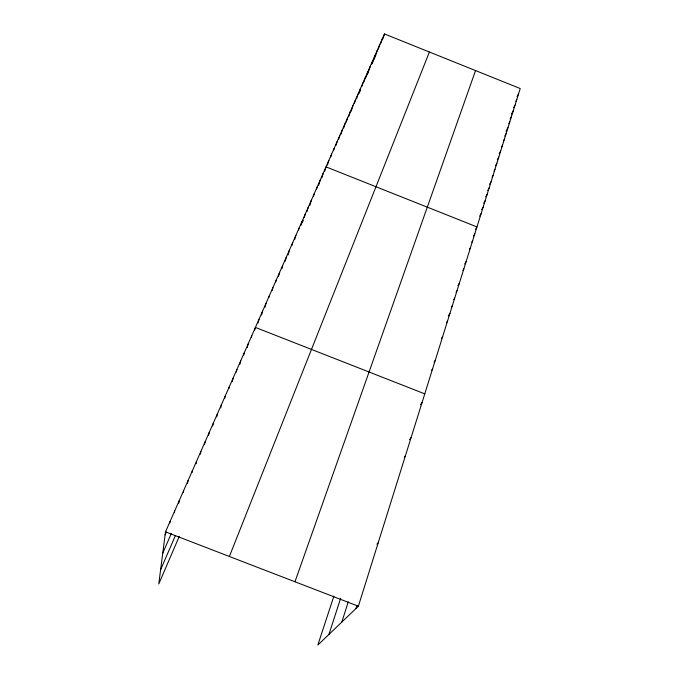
<?xml version="1.0" encoding="UTF-8"?>
<svg xmlns="http://www.w3.org/2000/svg" width="679" height="679" viewBox="0 0 679 679"><rect width="100%" height="100%" fill="white"/><g stroke="black" fill="none" stroke-linecap="round" stroke-linejoin="round"><path stroke-width="1.02" d="M333.89 596.12L317.831 645.05L358.376 606.22L520.224 88.542L384.475 33.95L165.498 531.852L158.776 583.974L179.222 536.486M169.894 522.94L170.115 521.353M174.435 512.62L174.681 510.99M178.781 503.258L179.18 500.746M183.347 492.343L183.636 490.628M187.565 483.27L188.032 480.63M192.047 472.55L192.369 470.751M196.146 463.749L196.494 461.915M200.356 454.158L200.908 451.348M204.523 444.686L205.1 441.825M208.631 435.315L209.242 432.404M212.705 426.064L213.333 423.093M216.72 416.914L217.382 413.893M220.7 407.867L221.379 404.803M224.766 398.301L225.335 395.806M228.857 388.6L229.239 386.92M232.303 381.547L233.109 378.127M236.309 372.041L236.929 369.444M239.857 364.36L240.706 360.846M243.786 355.015L244.448 352.35M247.241 347.546L248.141 343.947M251.332 337.455L251.799 335.638M254.701 330.181L255.414 327.422L424.765 393.862M258.02 323.009L258.988 319.291M261.542 315.005L262.527 311.245M265.022 307.086L266.024 303.292M268.969 297.334L269.487 295.416M272.126 290.536L272.907 287.633M275.767 281.878L276.294 279.926M278.568 276.243L279.646 272.304M281.87 268.731L282.693 265.752M285.138 261.296L286.249 257.299M288.083 254.948L289.5 249.906M291.851 245.645L292.717 242.598M294.686 239.628L295.9 235.358M298.556 229.918L299.049 228.195M300.916 225.428L302.163 221.108M304.243 217.569L305.253 214.089M307.027 211.517L308.308 207.146M309.785 205.55L311.33 200.263M313.545 196.112L314.326 193.456M316.499 189.39L317.288 186.717M318.629 185.409L320.225 180.037M321.787 177.932L323.136 173.434M324.655 171.405L326.013 166.881L476.964 226.913L475.529 229.375M327.448 165.039L328.823 160.499M330.775 156.908L331.607 154.167M333.525 150.653L334.365 147.903M335.969 145.382L337.09 141.69M338.66 139.246L339.797 135.545M341.045 134.094L342.479 129.451M343.684 128.085L345.136 123.417M346.307 122.118L347.758 117.433M348.904 116.211L350.364 111.509M351.179 111.305L352.953 105.635M354.319 103.607L355.507 99.821M356.551 98.811L358.045 94.058M355.974 608.52L356.899 605.575M359.047 93.116L360.557 88.346M361.831 86.513L363.044 82.685M363.986 81.87L365.514 77.075M366.117 77.287L367.959 71.516M368.841 70.828L370.378 66.007M371.54 64.42L372.779 60.55M341.809 622.091L348.285 601.781M373.603 59.981L375.164 55.135M375.64 55.602L377.524 49.771M378.288 49.321L379.858 44.449M380.919 43.083L382.175 39.178M382.888 38.847L384.475 33.95M328.933 634.424L340.654 598.233M294.966 581.767L475.546 70.574M229.383 556.483L429.391 52.011M160.617 569.715L175.403 535.578M162.748 553.173L171.303 533.55M165.099 534.942L166.347 532.098M302.206 222.805L303.352 220.183M359.166 93.125L360.405 90.307M367.322 74.546L368.527 71.796M372.109 63.656L373.297 60.957M374.078 59.175L375.249 56.493M517.067 96.698L518.518 93.982M515.836 101.281L516.804 99.474M513.621 107.715L515.072 105.016M511.389 114.191L513.324 110.601M510.116 118.918L511.559 116.236M508.817 123.705L509.785 121.923M506.059 131.208L507.994 127.66M504.735 136.097L506.186 133.449M503.394 141.045L504.353 139.288M501.552 146.936L502.511 145.179M499.209 153.743L500.652 151.128M497.334 159.735L498.776 157.121M495.441 165.778L496.884 163.181M494.015 171.015L494.974 169.292M492.088 177.168L493.047 175.454M489.661 184.238L491.104 181.683M487.7 190.51L489.135 187.964M485.714 196.834L487.157 194.304M483.72 203.225L485.154 200.704M481.7 209.667L483.134 207.163M479.663 216.177L481.097 213.69M473.399 236.173L474.833 233.729M471.727 242.225L472.677 240.604M469.562 249.159L470.513 247.546M464.682 264.021L466.1 261.644M462.917 270.369L463.867 268.799M457.909 285.647L459.327 283.33M456.076 292.233L457.018 290.705M453.75 299.668L454.692 298.149M451.399 307.18L452.341 305.677M448.276 315.964L449.956 313.282M446.442 322.729L447.554 320.963M441.571 338.303L442.683 336.572M434.059 362.272L435.163 360.6M431.505 370.437L432.608 368.782M420.471 404.752L422.092 402.409M409.513 439.737L411.109 437.539M404.378 457.111L405.439 455.702M376.955 544.21L378.211 542.784M165.498 531.852L358.376 606.22"/></g></svg>
